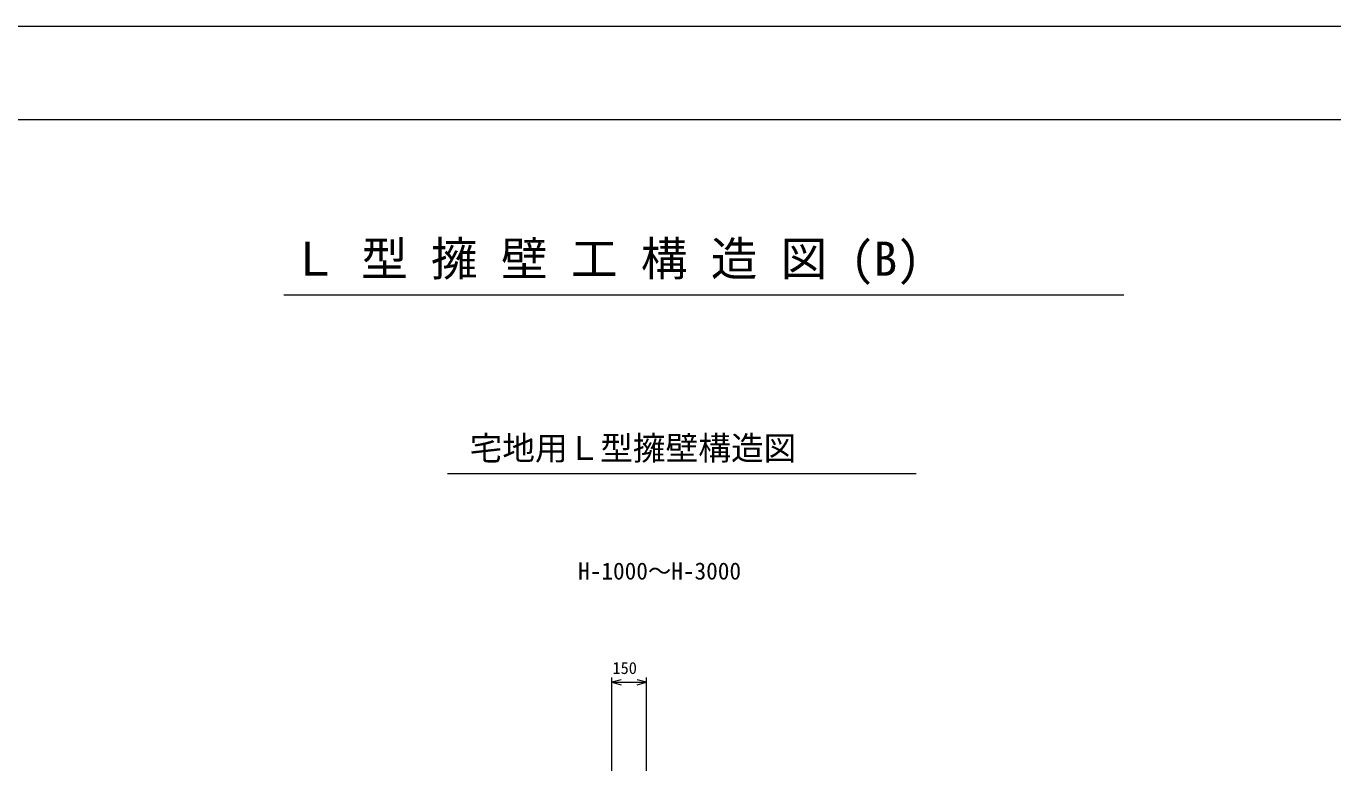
# Model space of a CAD drawing. Units: millimetres, scale not verified. Extents: x 0 to 84100, y 1 to 59401.
# Drawn here: x 28005 to 56011, y 43433 to 59401 of the extents above; entities that cross this region are included whole.
import ezdxf
from ezdxf.enums import TextEntityAlignment as Align

# ---------------------------------------------------------------- set-up
doc = ezdxf.new("R2010")
doc.units = ezdxf.units.MM
doc.header["$LTSCALE"] = 100
for name, color, linetype, lineweight in [('D-STR-DIM', 7, 'Continuous', 18), ('D-TTL(外枠）', 2, 'Continuous', 18), ('D-TTL-LINE', 7, 'Continuous', 18), ('DEFPOINTS_3', 7, 'Continuous', 18)]:
    doc.layers.add(name, color=color, linetype=linetype, lineweight=lineweight)
doc.layers.add('D-TTL-TXT', color=1, linetype='Continuous')
doc.styles.add('ＭＳ ゴシック', font='')
doc.styles.get('ＭＳ ゴシック').set_extended_font_data('MS Gothic')

msp = doc.modelspace()

# ---------------------------------------------------------------- linework, layer by layer
at = {"layer": 'D-STR-DIM'}
for p, q in [((40554.3, 43433.4), (40554.3, 45433.4)), ((40754.3, 45386.9), (40554.3, 45333.4)), ((41304.3, 45333.4), (41104.3, 45386.9)), ((41304.3, 43433.4), (41304.3, 45433.4)), ((40554.3, 45333.4), (41304.3, 45333.4)), ((40554.3, 45333.4), (40754.3, 45279.8)), ((41104.3, 45279.8), (41304.3, 45333.4))]:
    msp.add_line(p, q, dxfattribs=at)
at = {"layer": 'D-TTL(外枠）'}
msp.add_line((2299.9, 57401.1), (81799.9, 57401.1), dxfattribs=at)
at = {"layer": 'D-TTL-LINE'}
for p, q in [((51530.9, 53635.5), (33530.9, 53635.5)), ((47078.1, 49805.2), (37039.3, 49805.2))]:
    msp.add_line(p, q, dxfattribs=at)
at = {"layer": 'DEFPOINTS_3'}
msp.add_line((-0.1, 59401.1), (84099.9, 59401.1), dxfattribs=at)

# ---------------------------------------------------------------- texts
at = {"layer": 'D-STR-DIM', "color": 1, "style": 'ＭＳ ゴシック'}
msp.add_text('150', height=256.6, dxfattribs=at).set_placement((40571.4, 45433.4), align=Align.BOTTOM_LEFT)
at = {"layer": 'D-TTL-TXT', "style": 'ＭＳ ゴシック'}
for s, height, p in [('Ｌ 型 擁 壁 工 構 造 図 (B)', 733.1, (33685.6, 53828.2)), ('宅地用Ｌ型擁壁構造図', 513.2, (37510.5, 49943.1)), ('H-1000～H-3000', 366.6, (39834.8, 47425.3))]:
    msp.add_text(s, height=height, dxfattribs=at).set_placement(p, align=Align.BOTTOM_LEFT)

doc.saveas('drawing.dxf')
